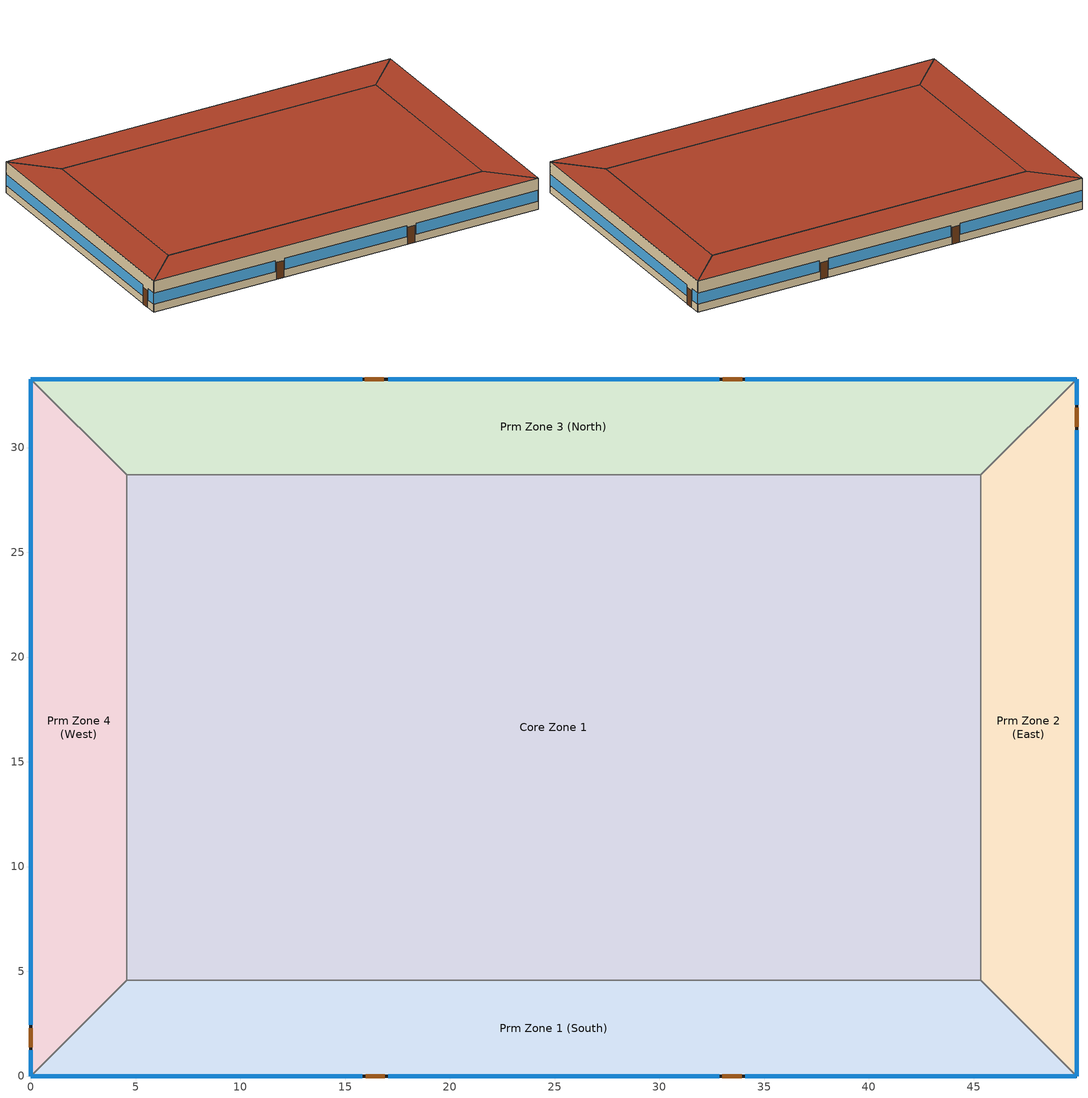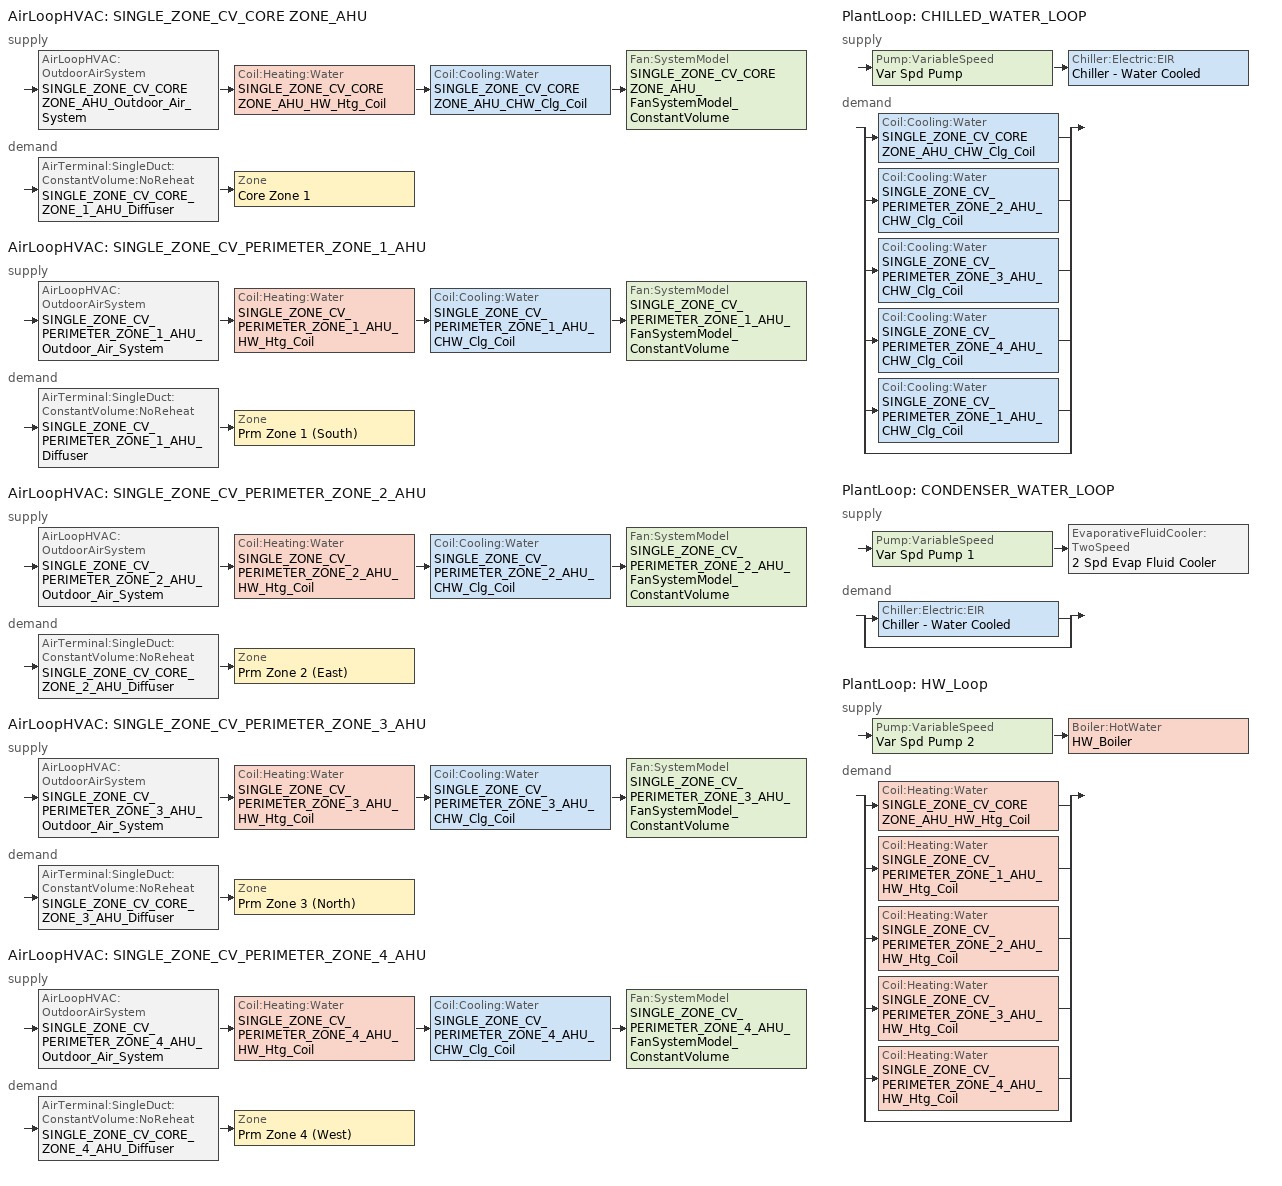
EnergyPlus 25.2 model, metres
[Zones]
Core Zone 1
 floor ground (Slab-on-grade Type 1): 45.34,28.7 45.34,4.57 4.57,4.57 4.57,28.7 z0
 wall to Prm Zone 2 (East) (Interior Wall): 45.34,4.57 45.34,28.7 z0:3.96
 wall to Prm Zone 3 (North) (Interior Wall): 45.34,28.7 4.57,28.7 z0:3.96
 wall to Prm Zone 1 (South) (Interior Wall): 4.57,4.57 45.34,4.57 z0:3.96
 wall to Prm Zone 4 (West) (Interior Wall): 4.57,28.7 4.57,4.57 z0:3.96
 roof outside (Roof Type 1): 45.34,4.57 45.34,28.7 4.57,28.7 4.57,4.57 z3.96
Prm Zone 2 (East)
 floor ground (Slab-on-grade Type 1): 49.91,33.27 49.91,0 45.34,4.57 45.34,28.7 z0
 wall outside (Exterior Wall Type 2): 49.91,0 49.91,33.27 z0:3.96
 wall to Prm Zone 1 (South) (Interior Wall): 45.34,4.57 49.91,0 z0:3.96
 wall to Prm Zone 3 (North) (Interior Wall): 49.91,33.27 45.34,28.7 z0:3.96
 window (Vertical Fenestration Type 1): 49.91,0 49.91,30.84 / 49.91,32.05 49.91,33.27 z1:2.4
 door (Swinging Door): 49.91,30.99 49.91,31.9 z0:2.13
 roof outside (Roof Type 1): 49.91,0 49.91,33.27 45.34,28.7 45.34,4.57 z3.96
Prm Zone 3 (North)
 floor ground (Slab-on-grade Type 2): 49.91,33.27 45.34,28.7 4.57,28.7 0,33.27 z0
 wall outside (Exterior Wall Type 3): 49.91,33.27 0,33.27 z0:3.96
 wall to Prm Zone 4 (West) (Interior Wall): 0,33.27 4.57,28.7 z0:3.96
 window (Vertical Fenestration Type 1): 49.91,33.27 34.09,33.27 / 32.87,33.27 17.04,33.27 / 15.82,33.27 0,33.27 z1:2.4
 door (Swinging Door): 33.94,33.27 33.03,33.27 / 16.84,33.27 15.93,33.27 z0:2.13
 roof outside (Roof Type 2): 45.34,28.7 49.91,33.27 0,33.27 4.57,28.7 z3.96
Prm Zone 1 (South)
 floor ground (Slab-on-grade Type 1): 45.34,4.57 49.91,0 0,0 4.57,4.57 z0
 wall outside (Exterior Wall Type 1): 0,0 49.91,0 z0:3.96
 wall to Prm Zone 4 (West) (Interior Wall): 4.57,4.57 0,0 z0:3.96
 window (Vertical Fenestration Type 1): 34.09,0 49.91,0 / 0,0 15.82,0 / 17.04,0 32.87,0 z1:2.4
 door (Swinging Door): 33.01,0 33.93,0 / 15.98,0 16.9,0 z0:2.13
 roof outside (Roof Type 1): 49.91,0 45.34,4.57 4.57,4.57 0,0 z3.96
Prm Zone 4 (West)
 floor ground (Slab-on-grade Type 2): 0,33.27 4.57,28.7 4.57,4.57 0,0 z0
 wall outside (Exterior Wall Type 3): 0,33.27 0,0 z0:3.96
 window (Vertical Fenestration Type 1): 0,33.27 0,2.44 / 0,1.22 0,0 z1:2.4
 door (Swinging Door): 0,2.28 0,1.37 z0:2.13
 roof outside (Roof Type 3): 0,0 4.57,4.57 4.57,28.7 0,33.27 z3.96
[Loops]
AirLoopHVAC 'SINGLE_ZONE_CV_CORE ZONE_AHU'
 supply: AirLoopHVAC:OutdoorAirSystem 'SINGLE_ZONE_CV_CORE ZONE_AHU_Outdoor_Air_System' > Coil:Heating:Water 'SINGLE_ZONE_CV_CORE ZONE_AHU_HW_Htg_Coil' > Coil:Cooling:Water 'SINGLE_ZONE_CV_CORE ZONE_AHU_CHW_Clg_Coil' > Fan:SystemModel 'SINGLE_ZONE_CV_CORE ZONE_AHU_FanSystemModel_ConstantVolume'
 demand: AirTerminal:SingleDuct:ConstantVolume:NoReheat 'SINGLE_ZONE_CV_CORE_ZONE_1_AHU_Diffuser' > Zone 'Core Zone 1'
AirLoopHVAC 'SINGLE_ZONE_CV_PERIMETER_ZONE_1_AHU'
 supply: AirLoopHVAC:OutdoorAirSystem 'SINGLE_ZONE_CV_PERIMETER_ZONE_1_AHU_Outdoor_Air_System' > Coil:Heating:Water 'SINGLE_ZONE_CV_PERIMETER_ZONE_1_AHU_HW_Htg_Coil' > Coil:Cooling:Water 'SINGLE_ZONE_CV_PERIMETER_ZONE_1_AHU_CHW_Clg_Coil' > Fan:SystemModel 'SINGLE_ZONE_CV_PERIMETER_ZONE_1_AHU_FanSystemModel_ConstantVolume'
 demand: AirTerminal:SingleDuct:ConstantVolume:NoReheat 'SINGLE_ZONE_CV_PERIMETER_ZONE_1_AHU_Diffuser' > Zone 'Prm Zone 1 (South)'
AirLoopHVAC 'SINGLE_ZONE_CV_PERIMETER_ZONE_2_AHU'
 supply: AirLoopHVAC:OutdoorAirSystem 'SINGLE_ZONE_CV_PERIMETER_ZONE_2_AHU_Outdoor_Air_System' > Coil:Heating:Water 'SINGLE_ZONE_CV_PERIMETER_ZONE_2_AHU_HW_Htg_Coil' > Coil:Cooling:Water 'SINGLE_ZONE_CV_PERIMETER_ZONE_2_AHU_CHW_Clg_Coil' > Fan:SystemModel 'SINGLE_ZONE_CV_PERIMETER_ZONE_2_AHU_FanSystemModel_ConstantVolume'
 demand: AirTerminal:SingleDuct:ConstantVolume:NoReheat 'SINGLE_ZONE_CV_CORE_ZONE_2_AHU_Diffuser' > Zone 'Prm Zone 2 (East)'
AirLoopHVAC 'SINGLE_ZONE_CV_PERIMETER_ZONE_3_AHU'
 supply: AirLoopHVAC:OutdoorAirSystem 'SINGLE_ZONE_CV_PERIMETER_ZONE_3_AHU_Outdoor_Air_System' > Coil:Heating:Water 'SINGLE_ZONE_CV_PERIMETER_ZONE_3_AHU_HW_Htg_Coil' > Coil:Cooling:Water 'SINGLE_ZONE_CV_PERIMETER_ZONE_3_AHU_CHW_Clg_Coil' > Fan:SystemModel 'SINGLE_ZONE_CV_PERIMETER_ZONE_3_AHU_FanSystemModel_ConstantVolume'
 demand: AirTerminal:SingleDuct:ConstantVolume:NoReheat 'SINGLE_ZONE_CV_CORE_ZONE_3_AHU_Diffuser' > Zone 'Prm Zone 3 (North)'
AirLoopHVAC 'SINGLE_ZONE_CV_PERIMETER_ZONE_4_AHU'
 supply: AirLoopHVAC:OutdoorAirSystem 'SINGLE_ZONE_CV_PERIMETER_ZONE_4_AHU_Outdoor_Air_System' > Coil:Heating:Water 'SINGLE_ZONE_CV_PERIMETER_ZONE_4_AHU_HW_Htg_Coil' > Coil:Cooling:Water 'SINGLE_ZONE_CV_PERIMETER_ZONE_4_AHU_CHW_Clg_Coil' > Fan:SystemModel 'SINGLE_ZONE_CV_PERIMETER_ZONE_4_AHU_FanSystemModel_ConstantVolume'
 demand: AirTerminal:SingleDuct:ConstantVolume:NoReheat 'SINGLE_ZONE_CV_CORE_ZONE_4_AHU_Diffuser' > Zone 'Prm Zone 4 (West)'
PlantLoop 'CHILLED_WATER_LOOP'
 supply: Pump:VariableSpeed 'Var Spd Pump' > Chiller:Electric:EIR 'Chiller - Water Cooled'
 demand: split
  | Coil:Cooling:Water 'SINGLE_ZONE_CV_CORE ZONE_AHU_CHW_Clg_Coil'
  | Coil:Cooling:Water 'SINGLE_ZONE_CV_PERIMETER_ZONE_2_AHU_CHW_Clg_Coil'
  | Coil:Cooling:Water 'SINGLE_ZONE_CV_PERIMETER_ZONE_3_AHU_CHW_Clg_Coil'
  | Coil:Cooling:Water 'SINGLE_ZONE_CV_PERIMETER_ZONE_4_AHU_CHW_Clg_Coil'
  | Coil:Cooling:Water 'SINGLE_ZONE_CV_PERIMETER_ZONE_1_AHU_CHW_Clg_Coil'
  | bypass
PlantLoop 'CONDENSER_WATER_LOOP'
 supply: Pump:VariableSpeed 'Var Spd Pump 1' > EvaporativeFluidCooler:TwoSpeed '2 Spd Evap Fluid Cooler'
 demand: split
  | Chiller:Electric:EIR 'Chiller - Water Cooled'
  | bypass
PlantLoop 'HW_Loop'
 supply: Pump:VariableSpeed 'Var Spd Pump 2' > Boiler:HotWater 'HW_Boiler'
 demand: split
  | Coil:Heating:Water 'SINGLE_ZONE_CV_CORE ZONE_AHU_HW_Htg_Coil'
  | Coil:Heating:Water 'SINGLE_ZONE_CV_PERIMETER_ZONE_1_AHU_HW_Htg_Coil'
  | Coil:Heating:Water 'SINGLE_ZONE_CV_PERIMETER_ZONE_2_AHU_HW_Htg_Coil'
  | Coil:Heating:Water 'SINGLE_ZONE_CV_PERIMETER_ZONE_3_AHU_HW_Htg_Coil'
  | Coil:Heating:Water 'SINGLE_ZONE_CV_PERIMETER_ZONE_4_AHU_HW_Htg_Coil'
  | bypass
[Building]
Model for 229 Test Cases: Loads convergence tolerance value=0.04; Maximum number of warmup days=25; Minimum number of warmup days=6; North axis=0; Solar distribution=FullInteriorAndExterior; Temperature convergence tolerance value=0.2; Terrain=City
[Site:GroundTemperature:BuildingSurface]
21, 21, 21, 21, 21, 21, 21, 21, 21, 21, 21, 21
[Site:Location]
Denver Intl Ap: Elevation=1650; Latitude=39.83; Longitude=-104.65; Time zone=-7
[SizingPeriod:DesignDay] Barometric pressure=83009; Begin environment reset mode=FullResetAtBeginEnvironment; Day of month=21; Daylight saving time indicator=No; Dry bulb temperature range modifier type=DefaultMultipliers; Rain indicator=No; Snow indicator=No
Name | Daily dry bulb temperature range | Day type | Humidity condition type | Maximum dry bulb temperature | Month | Solar model indicator | Wetbulb or dewpoint at maximum dry bulb | Wind direction | Wind speed | Enthalpy at maximum dry bulb | Sky clearness
Denver.Intl.AP Ann Clg 1% Condns DB=>MWB | 17.3 | SummerDesignDay | WetBulb | 33.5 | 7 | ASHRAETau2017 | 15.4 | 20 | 4.2
Denver.Intl.AP Ann Clg 1% Condns DP=>MDB | 15.3 | SummerDesignDay | DewPoint | 19.9 | 7 | ASHRAETau2017 | 15 | 20 | 4.2
Denver.Intl.AP Ann Clg 1% Condns Enth=>MDB | 15.3 | SummerDesignDay | Enthalpy | 26.8 | 7 | ASHRAETau2017 |  | 20 | 4.2 | 55800
Denver.Intl.AP Ann Clg 1% Condns WB=>MDB | 14.8 | SummerDesignDay | WetBulb | 27 | 7 | ASHRAETau2017 | 17.6 | 20 | 4.2
Denver.Intl.AP Ann Htg 99% Condns DB | 0 | WinterDesignDay | WetBulb | -14.6 | 12 | ASHRAEClearSky | -14.6 | 230 | 3.4 |  | 0
Denver.Intl.AP Ann Htg Wind 99% Condns WS=>MCDB | 0 | WinterDesignDay | WetBulb | 2.7 | 12 | ASHRAEClearSky | 2.7 | 230 | 11.8 |  | 0
Denver.Intl.AP Ann Hum_n 99% Condns DP=>MCDB | 0 | WinterDesignDay | DewPoint | -6.5 | 12 | ASHRAEClearSky | -19.6 | 230 | 3.4 |  | 0
[Construction]
Exterior Wall Type 1: Exterior Wall Type 1 Stucco, Exterior Wall Type 1 Gypsum Board, Exterior Wall Type 1 Insulation, Exterior Wall Type 1 Gypsum Board
Exterior Wall Type 2: Exterior Wall Type 2 Stucco, Exterior Wall Type 2 Gypsum Board, Exterior Wall Type 2 Insulation, Exterior Wall Type 2 Gypsum Board
Exterior Wall Type 3: Exterior Wall Type 3 Total surface-to-surface thermal resistance
Interior Furnishings: Wood 6in
Interior Wall: Interior Wall surface-to-surface thermal resistance
Roof Type 1: Roof Type 1 Metal Deck, Roof Type 1 Continuous Insulation, Roof Type 1 Built-up roofing
Roof Type 2: Roof Type 2 Metal Deck, Roof Type 2 Continuous Insulation, Roof Type 2 Built-up roofing
Roof Type 3: Roof Type 3 Total surface-to-surface thermal resistance
Slab-on-grade Type 1: Slab-on-grade Type 1 Concrete
Slab-on-grade Type 2: Slab-on-grade Type 2 Concrete, Insulation for Slab on grade Type 2
Swinging Door: Opaque Door Panel
Vertical Fenestration Type 1: Vertical Fenestration Type 1 simple material
[Material] Solar absorptance=0.7; Thermal absorptance=0.9
Name | Conductivity | Density | Roughness | Specific heat | Thickness | Visible absorptance
Exterior Wall Type 1 Gypsum Board | 0.16 | 800 | MediumSmooth | 1090 | 0.0159 | 0.7
Exterior Wall Type 1 Insulation | 0.037 | 9.6 | Smooth | 838 | 0.062 | 0.7
Exterior Wall Type 1 Stucco; Exterior Wall Type 2 Stucco | 0.72 | 1856 | Smooth | 840 | 0.0254 | 0.7
Exterior Wall Type 2 Gypsum Board | 0.16 | 800 | MediumSmooth | 1090 | 0.099 | 0.7
Exterior Wall Type 2 Insulation | 0.037 | 9.6 | Smooth | 838 | 0.179 | 0.7
Insulation for Slab on grade Type 2 | 0.04 | 91.31 | Smooth | 838 | 0.1143 | 0.7
Roof Type 1 Built-up roofing | 0.16 | 1120 | VeryRough | 1460 | 0.0095 | 0.7
Roof Type 1 Continuous Insulation | 0.02 | 32 | Smooth | 922 | 0.0527 | 0.7
Roof Type 1 Metal Deck; Roof Type 2 Metal Deck | 45.28 | 7824 | Smooth | 500 | 0.0008 | 0.2
Roof Type 2 Continuous Insulation | 0.02 | 32 | Smooth | 922 | 0.106 | 0.7
Slab-on-grade Type 1 Concrete; Slab-on-grade Type 2 Concrete | 2.31 | 2322 | MediumSmooth | 832 | 0.1016 | 0.8
Wood 6in | 0.12 | 540 | MediumSmooth | 1210 | 0.15 | 0.7
[Material:NoMass] Solar absorptance=0.7; Thermal absorptance=0.9; Visible absorptance=0.7
Name | Roughness | Thermal resistance
Exterior Wall Type 3 Total surface-to-surface thermal resistance | Smooth | 1.95
Interior Wall surface-to-surface thermal resistance | Smooth | 0.35
Opaque Door Panel | MediumRough | 0.475964
Roof Type 2 Built-up roofing | Smooth | 0.059
Roof Type 3 Total surface-to-surface thermal resistance | Smooth | 2.66
[WindowMaterial:SimpleGlazingSystem]
Vertical Fenestration Type 1 simple material: Solar heat gain coefficient=0.387; U factor=3.29; Visible transmittance=0.417
[AirLoopHVAC] Design return air flow fraction of supply air flow=1; Design supply air flow rate=0.943895
SINGLE_ZONE_CV_CORE ZONE_AHU; SINGLE_ZONE_CV_PERIMETER_ZONE_1_AHU; SINGLE_ZONE_CV_PERIMETER_ZONE_2_AHU; SINGLE_ZONE_CV_PERIMETER_ZONE_3_AHU; SINGLE_ZONE_CV_PERIMETER_ZONE_4_AHU
[AirTerminal:SingleDuct:ConstantVolume:NoReheat] Availability schedule=Always On Discrete hvac_library; Maximum air flow rate=Autosize
SINGLE_ZONE_CV_CORE_ZONE_1_AHU_Diffuser; SINGLE_ZONE_CV_CORE_ZONE_2_AHU_Diffuser; SINGLE_ZONE_CV_CORE_ZONE_3_AHU_Diffuser; SINGLE_ZONE_CV_CORE_ZONE_4_AHU_Diffuser; SINGLE_ZONE_CV_PERIMETER_ZONE_1_AHU_Diffuser
[AvailabilityManager:Scheduled]
Name | Schedule
SINGLE_ZONE_CV_CORE ZONE_AHU Availability Manager | Perimeter_bot_ZN_2 OA Schedule
SINGLE_ZONE_CV_PERIMETER_ZONE_1_AHU Availability Manager | Perimeter_bot_ZN_2 OA Schedule 9
SINGLE_ZONE_CV_PERIMETER_ZONE_2_AHU Availability Manager | Perimeter_bot_ZN_2 OA Schedule 10
SINGLE_ZONE_CV_PERIMETER_ZONE_3_AHU Availability Manager | Perimeter_bot_ZN_2 OA Schedule 11
SINGLE_ZONE_CV_PERIMETER_ZONE_4_AHU Availability Manager | Perimeter_bot_ZN_2 OA Schedule 12
[Boiler:HotWater]
HW_Boiler: Boiler flow mode=NotModulated; Design water flow rate=Autosize; Efficiency curve temperature evaluation variable=LeavingBoiler; End use subcategory=General; Fuel type=NaturalGas; Maximum part load ratio=1; Minimum part load ratio=0; Nominal capacity=87921.3; Nominal thermal efficiency=0.84; Normalized boiler efficiency curve=Boiler Efficiency; Off cycle parasitic fuel load=0; On cycle parasitic electric load=0; Optimum part load ratio=1; Sizing factor=1; Water outlet upper temperature limit=99
[Chiller:Electric:EIR]
Chiller - Water Cooled: Basin heater capacity=0; Basin heater setpoint temperature=10; Chiller flow mode=NotModulated; Condenser fan power ratio=0; Condenser flow control=ConstantFlow; Condenser heat recovery relative capacity fraction=1; Condenser minimum flow fraction=0.2; Condenser type=WaterCooled; Cooling capacity function of temperature curve=Water Cooled Chiller CCFofT; Electric input to cooling output ratio function of part load ratio curve=Water Cooled Chiller EItoCoolingOutputRatioFofPLR; Electric input to cooling output ratio function of temperature curve=Water Cooled Chiller EItoCoolingOutputRatioFofT; End use subcategory=General; Fraction of compressor electric consumption rejected by condenser=1; Leaving chilled water lower temperature limit=2; Maximum part load ratio=1; Minimum part load ratio=0.1; Minimum unloading ratio=0.2; Optimum part load ratio=1; Reference capacity=87921.3; Reference chilled water flow rate=Autosize; Reference condenser fluid flow rate=Autosize; Reference cop=4.1; Reference entering condenser fluid temperature=29.4; Reference leaving chilled water temperature=6.67; Sizing factor=1; Thermosiphon minimum temperature difference=0
[Coil:Cooling:Water] Availability schedule=Always On Discrete hvac_library; Design air flow rate=0.943895; Design inlet air humidity ratio=0.008616; Design inlet air temperature=28.1389; Design inlet water temperature=6.66667; Design outlet air humidity ratio=0.00779705; Design outlet air temperature=12.7778; Design water flow rate=0.000757082; Heat exchanger configuration=CrossFlow; Type of analysis=SimpleAnalysis
SINGLE_ZONE_CV_CORE ZONE_AHU_CHW_Clg_Coil; SINGLE_ZONE_CV_PERIMETER_ZONE_1_AHU_CHW_Clg_Coil; SINGLE_ZONE_CV_PERIMETER_ZONE_2_AHU_CHW_Clg_Coil; SINGLE_ZONE_CV_PERIMETER_ZONE_3_AHU_CHW_Clg_Coil; SINGLE_ZONE_CV_PERIMETER_ZONE_4_AHU_CHW_Clg_Coil
[Coil:Heating:Water] Availability schedule=Always On Discrete hvac_library; Maximum water flow rate=Autosize; Rated capacity=17584.3; Rated inlet air temperature=16.6; Rated inlet water temperature=82.2; Rated outlet air temperature=32.2; Rated outlet water temperature=71.1; Rated ratio for air and water convection=0.5; U factor times area value=Autosize
Name | Performance input method
SINGLE_ZONE_CV_CORE ZONE_AHU_HW_Htg_Coil; SINGLE_ZONE_CV_PERIMETER_ZONE_1_AHU_HW_Htg_Coil; SINGLE_ZONE_CV_PERIMETER_ZONE_2_AHU_HW_Htg_Coil | NominalCapacity
SINGLE_ZONE_CV_PERIMETER_ZONE_3_AHU_HW_Htg_Coil; SINGLE_ZONE_CV_PERIMETER_ZONE_4_AHU_HW_Htg_Coil | UFactorTimesAreaAndDesignWaterFlowRate
[Controller:MechanicalVentilation] Availability schedule=Always On Discrete; Demand controlled ventilation=No; System outdoor air method=ZoneSum
Name | Zone or zonelist name 1 | Design specification outdoor air object name 1 | Design specification zone air distribution object name 1
Controller Mechanical Ventilation 5 | Core Zone 1 | Core_Zone_Design_OA | Core Zone 1 Design Spec Zone Air Dist
Controller Mechanical Ventilation 6 | Prm Zone 1 (South) | Perimeter_Zone_1_Design_OA | Prm Zone 1 (South) Design Spec Zone Air Dist
Controller Mechanical Ventilation 7 | Prm Zone 2 (East) | Perimeter_Zone_2_Design_OA | Prm Zone 2 (East) Design Spec Zone Air Dist
Controller Mechanical Ventilation 8 | Prm Zone 3 (North) | Perimeter_Zone_3_Design_OA | Prm Zone 3 (North) Design Spec Zone Air Dist
Controller Mechanical Ventilation 9 | Prm Zone 4 (West) | Perimeter_Zone_4_Design_OA | Prm Zone 4 (West) Design Spec Zone Air Dist
[Controller:OutdoorAir] Control high indoor humidity based on outdoor humidity ratio=Yes; Economizer control action type=ModulateFlow; Economizer control type=FixedEnthalpy; Economizer maximum limit dry bulb temperature=28; Economizer maximum limit enthalpy=65128; Economizer minimum limit dry bulb temperature=-100; Economizer operation staging=InterlockedWithMechanicalCooling; Heat recovery bypass control type=BypassWhenWithinEconomizerLimits; High humidity control=No; High humidity outdoor air flow ratio=1; Lockout type=NoLockout; Maximum outdoor air flow rate=Autosize; Minimum limit type=FixedMinimum; Minimum outdoor air flow rate=Autosize
Name | Mechanical ventilation controller
SINGLE_ZONE_CV_CORE_ZONE_AHU_Controller_Outdoor_Air | Controller Mechanical Ventilation 5
SINGLE_ZONE_CV_PERIMETER_ZONE_1_AHU_Controller_Outdoor_Air 1 | Controller Mechanical Ventilation 6
SINGLE_ZONE_CV_PERIMETER_ZONE_2_AHU_Controller_Outdoor_Air | Controller Mechanical Ventilation 7
SINGLE_ZONE_CV_PERIMETER_ZONE_3_AHU_Controller_Outdoor_Air | Controller Mechanical Ventilation 8
SINGLE_ZONE_CV_PERIMETER_ZONE_4_AHU_Controller_Outdoor_Air | Controller Mechanical Ventilation 9
[Controller:WaterCoil] Actuator variable=Flow; Control variable=Temperature; Controller convergence tolerance=Autosize; Maximum actuated flow=Autosize; Minimum actuated flow=0
Name | Action
Controller Water Coil 1; Controller Water Coil 8; Controller Water Coil 10; Controller Water Coil 12; Controller Water Coil 14 | Reverse
Controller Water Coil 6; Controller Water Coil 7; Controller Water Coil 9; Controller Water Coil 11; Controller Water Coil 13 | Normal
[DesignSpecification:OutdoorAir] Outdoor air flow air changes per hour=0; Outdoor air flow per person=0; Outdoor air flow per zone=0.0943895; Outdoor air flow per zone floor area=0; Outdoor air method=Sum
Core_Zone_Design_OA; Perimeter_Zone_1_Design_OA; Perimeter_Zone_2_Design_OA; Perimeter_Zone_3_Design_OA; Perimeter_Zone_4_Design_OA
[DesignSpecification:OutdoorAir:SpaceList]
Name | Space design specification outdoor air object name 1 | Space name 1
Core Zone 1 DSOA Space List | Core_Zone_Design_OA | Core_Space_1
Prm Zone 1 (South) DSOA Space List | Perimeter_Zone_1_Design_OA | Perimeter_Space_1
Prm Zone 2 (East) DSOA Space List | Perimeter_Zone_2_Design_OA | Perimeter_Space_2
Prm Zone 3 (North) DSOA Space List | Perimeter_Zone_3_Design_OA | Perimeter_Space_3
Prm Zone 4 (West) DSOA Space List | Perimeter_Zone_4_Design_OA | Perimeter_Space_4
[DesignSpecification:ZoneAirDistribution] Minimum zone ventilation efficiency=0; Zone air distribution effectiveness in cooling mode=0.8; Zone air distribution effectiveness in heating mode=0.8
Core Zone 1 Design Spec Zone Air Dist; Prm Zone 1 (South) Design Spec Zone Air Dist; Prm Zone 2 (East) Design Spec Zone Air Dist; Prm Zone 3 (North) Design Spec Zone Air Dist; Prm Zone 4 (West) Design Spec Zone Air Dist
[ElectricEquipment] Design level calculation method=Watts/Area; End use subcategory=GeneralEquipment; Fraction latent=0; Fraction lost=0; Fraction radiant=0.2; Watts per floor area=8.07
Name | Schedule | Zone or zonelist or space or spacelist
Core_bottom Elec Equip | Core_Space_Elec_Equip_Sch | Core_Space_1
Perimeter_bot_ZN_1 Elec Equip | Perimeter_Space_1_Elec_Equip_Sch | Perimeter_Space_1
Perimeter_bot_ZN_2 Elec Equip | Perimeter_Space_2_Elec_Equip_Sch | Perimeter_Space_2
Perimeter_bot_ZN_3 Elec Equip | Perimeter_Space_3_Elec_Equip_Sch | Perimeter_Space_3
Perimeter_bot_ZN_4 Elec Equip | Perimeter_bot_ZN_4 Elec Equip Sch | Perimeter_Space_4
[EnergyManagementSystem:Sensor]
EFC_meter: Output variable or output meter=Electricity:Facility
[EvaporativeFluidCooler:TwoSpeed]
2 Spd Evap Fluid Cooler: Blowdown calculation mode=ConcentrationRatio; Blowdown concentration ratio=3; Design spray water flow rate=0.002208; Design water flow rate=Autosize; Drift loss percent=0.008; Evaporation loss mode=SaturatedExit; Heat rejection capacity and nominal capacity sizing ratio=1.25; High fan speed air flow rate=Autosize; High fan speed fan power=Autosize; High fan speed u factor times area value=Autosize; High speed sizing factor=1; Low fan speed air flow rate=Autocalculate; Low fan speed air flow rate sizing factor=0.5; Low fan speed fan power=Autocalculate; Low fan speed fan power sizing factor=0.5; Low fan speed u factor times area sizing factor=0.6; Low fan speed u factor times area value=Autocalculate; Low speed standard capacity sizing factor=0.5; Low speed standard design capacity=Autocalculate; Low speed user specified design capacity=Autocalculate; Low speed user specified design capacity sizing factor=0.5; Performance input method=UFactorTimesAreaAndDesignWaterFlowRate
[Fan:SystemModel] Availability schedule=Always On Discrete hvac_library; Design electric power consumption=600; Design maximum air flow rate=0.943895; Design power sizing method=TotalEfficiencyAndPressure; Design pressure rise=250; Electric power minimum flow rate fraction=0.2; Electric power per unit flow rate=840; Electric power per unit flow rate per unit pressure=1.66667; End use subcategory=General; Fan total efficiency=0.7; Motor efficiency=0.9; Motor in air stream fraction=1; Motor loss radiative fraction=0; Number of speeds=1; Speed control method=Discrete
SINGLE_ZONE_CV_CORE ZONE_AHU_FanSystemModel_ConstantVolume; SINGLE_ZONE_CV_PERIMETER_ZONE_1_AHU_FanSystemModel_ConstantVolume; SINGLE_ZONE_CV_PERIMETER_ZONE_2_AHU_FanSystemModel_ConstantVolume; SINGLE_ZONE_CV_PERIMETER_ZONE_3_AHU_FanSystemModel_ConstantVolume; SINGLE_ZONE_CV_PERIMETER_ZONE_4_AHU_FanSystemModel_ConstantVolume
[InternalMass] Construction=Interior Furnishings
Name | Zone or zonelist | Space or spacelist | Surface area
Core_bottom Internal Mass | Core Zone 1 | Core_Space_1 | 1967.31
Perimeter_bot_ZN_1 Internal Mass | Prm Zone 1 (South) | Perimeter_Space_1 | 414.719
Perimeter_bot_ZN_2 Internal Mass | Prm Zone 2 (East) | Perimeter_Space_2 | 262.544
Perimeter_bot_ZN_3 Internal Mass | Prm Zone 3 (North) | Perimeter_Space_3 | 414.719
Perimeter_bot_ZN_4 Internal Mass | Prm Zone 4 (West) | Perimeter_Space_4 | 262.544
[Lights] Design level calculation method=Watts/Area; End use subcategory=GeneralLights; Fraction radiant=0.7; Fraction replaceable=1; Fraction visible=0.2; Return air fraction=0; Watts per floor area=11.033
Name | Schedule | Zone or zonelist or space or spacelist
Core_bottom Lighting | Core_Space_Lighting_Sch | Core_Space_1
Perimeter_bot_ZN_1 Lighting | Perimeter_Space_1_Lighting_Sch | Perimeter_Space_1
Perimeter_bot_ZN_2 Lighting | Perimeter_Space_2_Lighting_Sch | Perimeter_Space_2
Perimeter_bot_ZN_3 Lighting | Perimeter_Space_3_Lighting_Sch | Perimeter_Space_3
Perimeter_bot_ZN_4 Lighting | Perimeter_Space_4_Lighting_Sch | Perimeter_Space_4
[People] Activity level schedule=People heating rate; Fraction radiant=0.3; Number of people calculation method=People/Area; People per floor area=0.0538196; Sensible heat fraction=0.55
Name | Number of people schedule | Zone or zonelist or space or spacelist
Core_bottom People | Core_Space Occupant Sch | Core_Space_1
Perimeter_bot_ZN_1 People | Perimeter_Space_1_Occupant_Sch | Perimeter_Space_1
Perimeter_bot_ZN_2 People | Perimeter_Space_2_Occupant_Sch | Perimeter_Space_2
Perimeter_bot_ZN_3 People | Perimeter_Space_3_Occupant_Sch | Perimeter_Space_3
Perimeter_bot_ZN_4 People | Perimeter_Space_4_Occupant_Sch | Perimeter_Space_4
[PlantEquipmentList]
CHILLED_WATER_LOOP Cooling Equipment List: Chiller - Water Cooled, Chiller:Electric:EIR
CONDENSER_WATER_LOOP Cooling Equipment List: 2 Spd Evap Fluid Cooler, EvaporativeFluidCooler:TwoSpeed
HW_Loop Heating Equipment List: HW_Boiler, Boiler:HotWater
[PlantEquipmentOperation:CoolingLoad] Load range 1 lower limit=0; Load range 1 upper limit=1000000000
Name | Range 1 equipment list
CHILLED_WATER_LOOP Cooling Operation Scheme | CHILLED_WATER_LOOP Cooling Equipment List
CONDENSER_WATER_LOOP Cooling Operation Scheme | CONDENSER_WATER_LOOP Cooling Equipment List
[PlantEquipmentOperation:HeatingLoad]
HW_Loop Heating Operation Scheme: Load range 1 lower limit=0; Load range 1 upper limit=1000000000; Range 1 equipment list=HW_Loop Heating Equipment List
[PlantEquipmentOperationSchemes] Control scheme 1 schedule=Always On Discrete
Name | Control scheme 1
CHILLED_WATER_LOOP Operation Schemes | CHILLED_WATER_LOOP Cooling Operation Scheme
CONDENSER_WATER_LOOP Operation Schemes | CONDENSER_WATER_LOOP Cooling Operation Scheme
HW_Loop Operation Schemes | HW_Loop Heating Operation Scheme
[PlantLoop] Common pipe simulation=None; Fluid type=Water; Load distribution scheme=Optimal; Maximum loop flow rate=Autosize; Maximum loop temperature=100; Minimum loop flow rate=0; Minimum loop temperature=0; Plant loop demand calculation scheme=SingleSetpoint; Plant loop volume=Autocalculate
Name | Plant equipment operation scheme
CHILLED_WATER_LOOP | CHILLED_WATER_LOOP Operation Schemes
CONDENSER_WATER_LOOP | CONDENSER_WATER_LOOP Operation Schemes
HW_Loop | HW_Loop Operation Schemes
[Pump:VariableSpeed] Design minimum flow rate=0; Design minimum flow rate fraction=0; Design power sizing method=PowerPerFlow; Design pump head=179352; Design shaft power per unit flow rate per unit head=1.28205; End use subcategory=General; Fraction of motor inefficiencies to fluid stream=0; Motor efficiency=0.9; Pump control type=Continuous; Skin loss radiative fraction=0.5; Coefficient 1 of the part load performance curve=0; Coefficient 2 of the part load performance curve=1; Coefficient 3 of the part load performance curve=0; Coefficient 4 of the part load performance curve=0
Name | Design electric power per unit flow rate | Design maximum flow rate | Design power consumption
Var Spd Pump | 348707 | 0.00378541 | 1320
Var Spd Pump 1 | 301156 | 0.00473176 | 1425
Var Spd Pump 2 | 301156 | 0.0012618 | 380
[SetpointManager:MixedAir] Control variable=Temperature
Node 26 OS Default SPM; Node 46 OS Default SPM; Node 68 OS Default SPM; Node 72 OS Default SPM; Node 107 OS Default SPM
[SetpointManager:OutdoorAirReset] Control variable=Temperature
Name | Outdoor high temperature | Outdoor low temperature | Setpoint at outdoor high temperature | Setpoint at outdoor low temperature
OA Temp Reset | 26.6667 | 15.5556 | 6.66667 | 12.2222
OA Temp Reset 1 | 10 | 82.2222 | 65.5556 | -6.66667
[SetpointManager:Scheduled] Control variable=Temperature
Name | Schedule
SINGLE_ZONE_CV_CORE ZONE_AHU_Scheduled_CHW_LWT; SINGLE_ZONE_CV_PERIMETER_ZONE_1_AHU_Scheduled_CHW_LWT; SINGLE_ZONE_CV_PERIMETER_ZONE_2_AHU_Scheduled_CHW_LWT; SINGLE_ZONE_CV_PERIMETER_ZONE_3_AHU_Scheduled_CHW_LWT; SINGLE_ZONE_CV_PERIMETER_ZONE_4_AHU_Scheduled_CHW_LWT | 55F_Chilled_Water_Coil_LAT
SINGLE_ZONE_CV_CORE ZONE_AHU_Scheduled_HW_LWT; SINGLE_ZONE_CV_CORE_ZONE_1_AHU_Scheduled_Deck_Temp; SINGLE_ZONE_CV_PERIMETER_ZONE_1_AHU_Scheduled_Deck_Temp; SINGLE_ZONE_CV_PERIMETER_ZONE_1_AHU_Scheduled_HW_LWT; SINGLE_ZONE_CV_PERIMETER_ZONE_2_AHU_Scheduled_Deck_Temp; SINGLE_ZONE_CV_PERIMETER_ZONE_2_AHU_Scheduled_HW_LWT; SINGLE_ZONE_CV_PERIMETER_ZONE_3_AHU_Scheduled_Deck_Temp; SINGLE_ZONE_CV_PERIMETER_ZONE_3_AHU_Scheduled_HW_LWT; SINGLE_ZONE_CV_PERIMETER_ZONE_4_AHU_Scheduled_Deck_Temp; SINGLE_ZONE_CV_PERIMETER_ZONE_4_AHU_Scheduled_HW_LWT | 90F_Design_Heating_Supply_Air_Temp
Scheduled CHW Temp | 70F_Design_Condenser_Loop_LWT
[Sizing:Plant] Coincident sizing factor mode=None; Zone timesteps in averaging window=1
Name | Design loop exit temperature | Loop design temperature difference | Loop type | Sizing option
CHILLED_WATER_LOOP | 6.66667 | 6.66667 | Cooling | Coincident
CONDENSER_WATER_LOOP | 35 | 47.2222 | Condenser | NonCoincident
HW_Loop | 82.2222 | 27.7778 | Heating | NonCoincident
[Sizing:System] 100 outdoor air in cooling=No; 100 outdoor air in heating=No; Central cooling capacity control method=OnOff; Central cooling design supply air humidity ratio=0.0085; Central cooling design supply air temperature=12.8; Central heating design supply air humidity ratio=0.008; Central heating design supply air temperature=40; Central heating maximum system air flow ratio=1; Cooling design capacity=Autosize; Cooling design capacity method=CoolingDesignCapacity; Cooling design capacity per floor area=234.7; Cooling fraction of autosized cooling supply air flow rate=1; Cooling supply air flow rate=0; Cooling supply air flow rate method=DesignDay; Cooling supply air flow rate per floor area=0.00996765; Cooling supply air flow rate per unit cooling capacity=3.94755e-05; Design outdoor air flow rate=Autosize; Fraction of autosized cooling design capacity=1; Fraction of autosized heating design capacity=1; Heating design capacity=Autosize; Heating design capacity method=HeatingDesignCapacity; Heating design capacity per floor area=157; Heating fraction of autosized cooling supply air flow rate=1; Heating fraction of autosized heating supply air flow rate=1; Heating supply air flow rate=0; Heating supply air flow rate method=DesignDay; Heating supply air flow rate per floor area=0.00996765; Heating supply air flow rate per unit heating capacity=3.15882e-05; Occupant diversity=Autosize; Precool design humidity ratio=0.008; Precool design temperature=12.8; Preheat design humidity ratio=0.008; Preheat design temperature=7; System outdoor air method=ZoneSum; Type of load to size on=Sensible; Type of zone sum to use=NonCoincident; Zone maximum outdoor air fraction=1
SINGLE_ZONE_CV_CORE ZONE_AHU; SINGLE_ZONE_CV_PERIMETER_ZONE_1_AHU; SINGLE_ZONE_CV_PERIMETER_ZONE_2_AHU; SINGLE_ZONE_CV_PERIMETER_ZONE_3_AHU; SINGLE_ZONE_CV_PERIMETER_ZONE_4_AHU
[Sizing:Zone] Account for dedicated outdoor air system=No; Cooling design air flow method=DesignDay; Cooling design air flow rate=0; Cooling minimum air flow=0; Cooling minimum air flow fraction=0; Cooling minimum air flow per zone floor area=0.000762; Heating design air flow method=DesignDayWithLimit; Heating design air flow rate=0; Heating maximum air flow=0; Heating maximum air flow fraction=0.5; Heating maximum air flow per zone floor area=0; Type of space sum to use=Coincident; Zone cooling design supply air humidity ratio=0.0085; Zone cooling design supply air humidity ratio difference=0.005; Zone cooling design supply air temperature=12.7778; Zone cooling design supply air temperature input method=SupplyAirTemperature; Zone heating design supply air humidity ratio=0.008; Zone heating design supply air temperature=32.2222; Zone heating design supply air temperature difference=11.11; Zone heating design supply air temperature input method=SupplyAirTemperature; Zone humidification design supply air humidity ratio difference=0.005; Zone latent cooling design supply air humidity ratio input method=HumidityRatioDifference; Zone latent heating design supply air humidity ratio input method=HumidityRatioDifference; Zone load sizing method=Sensible Load Only No Latent Load
Name | Design specification outdoor air object | Design specification zone air distribution object | Zone cooling design supply air temperature difference
Core Zone 1 | Core Zone 1 DSOA Space List | Core Zone 1 Design Spec Zone Air Dist | 8.33333
Prm Zone 1 (South) | Prm Zone 1 (South) DSOA Space List | Prm Zone 1 (South) Design Spec Zone Air Dist | 11.1111
Prm Zone 2 (East) | Prm Zone 2 (East) DSOA Space List | Prm Zone 2 (East) Design Spec Zone Air Dist | 11.1111
Prm Zone 3 (North) | Prm Zone 3 (North) DSOA Space List | Prm Zone 3 (North) Design Spec Zone Air Dist | 11.1111
Prm Zone 4 (West) | Prm Zone 4 (West) DSOA Space List | Prm Zone 4 (West) Design Spec Zone Air Dist | 11.1111
[Space]
Name | Zone
Core_Space_1 | Core Zone 1
Perimeter_Space_1 | Prm Zone 1 (South)
Perimeter_Space_2 | Prm Zone 2 (East)
Perimeter_Space_3 | Prm Zone 3 (North)
Perimeter_Space_4 | Prm Zone 4 (West)
[ThermostatSetpoint:SingleHeating] Setpoint temperature schedule=Heating Thermostat Setpoint
Core_bottom Setpoints; Perimeter_bot_ZN_1 Setpoints; Perimeter_bot_ZN_2 Setpoints; Perimeter_bot_ZN_3 Setpoints; Perimeter_bot_ZN_4 Setpoints
[Zone] Ceiling height=3.96; Multiplier=1; Part of total floor area=Yes
Core Zone 1; Prm Zone 1 (South); Prm Zone 2 (East); Prm Zone 3 (North); Prm Zone 4 (West)
[ZoneControl:Thermostat] Temperature difference between cutout and setpoint=0
Name | Zone or zonelist | Control 1 | Control type schedule
Core Zone 1 Thermostat | Core Zone 1 | Core_bottom Setpoints | Core Zone 1 Thermostat Schedule
Prm Zone 1 (South) Thermostat | Prm Zone 1 (South) | Perimeter_bot_ZN_1 Setpoints | Prm Zone 1 (South) Thermostat Schedule
Prm Zone 2 (East) Thermostat | Prm Zone 2 (East) | Perimeter_bot_ZN_2 Setpoints | Prm Zone 2 (East) Thermostat Schedule
Prm Zone 3 (North) Thermostat | Prm Zone 3 (North) | Perimeter_bot_ZN_3 Setpoints | Prm Zone 3 (North) Thermostat Schedule
Prm Zone 4 (West) Thermostat | Prm Zone 4 (West) | Perimeter_bot_ZN_4 Setpoints | Prm Zone 4 (West) Thermostat Schedule
[Zone equipment]
Core Zone 1: SINGLE_ZONE_CV_CORE_ZONE_1_AHU_Diffuser
Prm Zone 1 (South): SINGLE_ZONE_CV_PERIMETER_ZONE_1_AHU_Diffuser
Prm Zone 2 (East): SINGLE_ZONE_CV_CORE_ZONE_2_AHU_Diffuser
Prm Zone 3 (North): SINGLE_ZONE_CV_CORE_ZONE_3_AHU_Diffuser
Prm Zone 4 (West): SINGLE_ZONE_CV_CORE_ZONE_4_AHU_Diffuser
[ZoneInfiltration:DesignFlowRate] Constant term coefficient=0; Velocity term coefficient=0
Name | Air changes per hour | Design flow rate calculation method | Zone or zonelist or space or spacelist | Flow rate per exterior surface area | Flow rate per floor area | Schedule
Infiltration_Method_1_Core_Zone | 0 | AirChanges/Hour | Core_Space_1
Infiltration_Method_1_Zone_1 | 0.5 | AirChanges/Hour | Perimeter_Space_1
Infiltration_Method_2_Zone_2 |  | Flow/ExteriorWallArea | Perimeter_Space_2 | 0.000586232
Infiltration_Method_3_Zone_3 |  | Flow/Area | Perimeter_Space_3 |  | 0.000388417 | Constant Schedule
Infiltration_Method_3_Zone_4 |  | Flow/Area | Perimeter_Space_4 |  | 0.000409092 | Constant Schedule
[Curve:Biquadratic]
Name | Maximum value of x | Maximum value of y | Minimum value of x | Minimum value of y | Coefficient1 constant | Coefficient2 x | Coefficient3 x 2 | Coefficient4 y | Coefficient5 y 2 | Coefficient6 x y
Boiler Efficiency | 1 | 1 | 0 | 0 | 1 | 0 | 0 | 0 | 0 | 0
Water Cooled Chiller CCFofT | 10 | 35 | 5 | 24 | 0.258 | 0.0389 | -0.000217 | 0.0469 | -0.000943 | -0.000343
Water Cooled Chiller EItoCoolingOutputRatioFofT | 10 | 35 | 5 | 24 | 0.934 | -0.0582 | 0.0045 | 0.00243 | 0.000486 | -0.00122
[Curve:Quadratic]
Water Cooled Chiller EItoCoolingOutputRatioFofPLR: Maximum value of x=1; Minimum value of x=0; Coefficient1 constant=0.222903; Coefficient2 x=0.313387; Coefficient3 x 2=0.46371
[Schedule:Compact]
Core Zone 1 Thermostat Schedule; Prm Zone 1 (South) Thermostat Schedule; Prm Zone 2 (East) Thermostat Schedule; Prm Zone 3 (North) Thermostat Schedule; Prm Zone 4 (West) Thermostat Schedule: Through: 12/31, For: AllDays, Until: 24:00, 1
Core_Space Occupant Sch; Perimeter_Space_1_Occupant_Sch; Perimeter_Space_2_Occupant_Sch; Perimeter_Space_3_Occupant_Sch; Perimeter_Space_4_Occupant_Sch: Through: 12/31, For: Weekdays, Until: 06:00, 0, Until: 07:00, 0.1, Until: 08:00, 0.2, Until: 10:00, 0.95, Until: 11:00, 0.975703, Until: 12:00, 0.95, Until: 13:00, 0.513528, Until: 14:00, 0.95, Until: 15:00, 0.975703, Until: 17:00, 0.95, Until: 18:00, 0.3, Until: 22:00, 0.1, Until: 23:00, 0.05, Until: 24:00, 0.05, For: Saturday, Until: 06:00, 0, Until: 07:00, 0.1, Until: 08:00, 0.1, Until: 10:00, 0.3, Until: 11:00, 0.308117, Until: 12:00, 0.3, Until: 13:00, 0.102706, Until: 14:00, 0.1, Until: 15:00, 0.102706, Until: 17:00, 0.1, Until: 18:00, 0.05, Until: 19:00, 0.05, Until: 24:00, 0, For: SummerDesignDay, Until: 06:00, 1e-09, Until: 22:00, 1, Until: 24:00, 0.05, For: WinterDesignDay, Until: 24:00, 0, For:Sunday Holidays AllOtherDays, Until: 06:00, 0, Until: 18:00, 0.05, Until: 24:00, 0
Core_Space_Elec_Equip_Sch; Perimeter_Space_1_Elec_Equip_Sch; Perimeter_Space_2_Elec_Equip_Sch; Perimeter_Space_3_Elec_Equip_Sch; Perimeter_bot_ZN_4 Elec Equip Sch: Through: 12/31, For: Weekdays, Until: 06:00, 0.307674, Until: 08:00, 0.381235, Until: 12:00, 0.857778, Until: 13:00, 0.76247, Until: 17:00, 0.857778, Until: 18:00, 0.476543, Until: 24:00, 0.381235, For: SummerDesignDay, Until: 24:00, 1, For: Saturday, Until: 06:00, 0.230755, Until: 08:00, 0.381235, Until: 12:00, 0.476543, Until: 17:00, 0.33358, Until: 19:00, 0.285926, Until: 24:00, 0.230755, For: WinterDesignDay, Until: 24:00, 0, For: Sunday Holidays AllOtherDays, Until: 06:00, 0.230755, Until: 18:00, 0.285926, Until: 24:00, 0.230755
Core_Space_Lighting_Sch; Perimeter_Space_1_Lighting_Sch; Perimeter_Space_2_Lighting_Sch; Perimeter_Space_3_Lighting_Sch; Perimeter_Space_4_Lighting_Sch: Through: 12/31, For: Weekdays, Until: 5:00, 0.05, Until: 6:00, 0.1, Until: 7:00, 0.0862326, Until: 8:00, 0.258698, Until: 17:00, 0.776093, Until: 18:00, 0.431163, Until: 20:00, 0.258698, Until: 22:00, 0.172465, Until: 23:00, 0.0862326, Until: 24:00, 0.0431163, For: SummerDesignDay, Until: 24:00, 1, For: Saturday, Until: 6:00, 0.05, Until: 8:00, 0.0862326, Until: 12:00, 0.258698, Until: 17:00, 0.129349, Until: 19:00, 0.0431163, Until: 24:00, 0.05, For: WinterDesignDay, Until: 24:00, 0, For: Sunday Holidays AllOtherDays, Until: 6:00, 0.05, Until: 18:00, 0.0431163, Until: 24:00, 0.05
Perimeter_bot_ZN_2 OA Schedule; Perimeter_bot_ZN_2 OA Schedule 9; Perimeter_bot_ZN_2 OA Schedule 10; Perimeter_bot_ZN_2 OA Schedule 11; Perimeter_bot_ZN_2 OA Schedule 12: Through: 12/31, For: Weekdays SummerDesignDay, Until: 06:00, 0, Until: 22:00, 1, Until: 24:00, 0, For: Saturday WinterDesignDay, Until: 06:00, 0, Until: 18:00, 1, Until: 24:00, 0, For: AllOtherDays, Until: 24:00, 0
[Schedule:Constant]
Name | Hourly value
Always On Discrete; Always On Discrete hvac_library | 1
People heating rate | 120
[Schedule:Day:Interval]
Deck Temperature Default 6: 24:00, 32.2222, No
Deck Temperature Default 7: 24:00, 21.1111, No
Deck Temperature Default 10: 24:00, 12.7778, No
Deck Temperature Summer Design Day 6; Deck Temperature Summer Design Day 7; Deck Temperature Summer Design Day 10; Deck Temperature Winter Design Day 6; Deck Temperature Winter Design Day 7; Deck Temperature Winter Design Day 10: 24:00, 12.8, No
Saturdays 1: 05:00, 15.6, 17:00, 21, 24:00, 15.6, No
Schedule Day 6; Schedule Day 8; Schedule Day 9: 24:00, 1, No
Sundays 2: 24:00, 15.6, No
Weekday: 05:00, 15.6, 22:00, 21, 24:00, 15.6, No
[Schedule:Week:Daily]
55F_Chilled_Water_Coil_LAT Week Rule - Jan1-Dec31: Deck Temperature Default 10, Deck Temperature Default 10, Deck Temperature Default 10, Deck Temperature Default 10, Deck Temperature Default 10, Deck Temperature Default 10, Deck Temperature Default 10, Deck Temperature Default 10, Deck Temperature Summer Design Day 10, Deck Temperature Winter Design Day 10, Deck Temperature Default 10, Deck Temperature Default 10
70F_Design_Condenser_Loop_LWT Week Rule - Jan1-Dec31: Deck Temperature Default 7, Deck Temperature Default 7, Deck Temperature Default 7, Deck Temperature Default 7, Deck Temperature Default 7, Deck Temperature Default 7, Deck Temperature Default 7, Deck Temperature Default 7, Deck Temperature Summer Design Day 7, Deck Temperature Winter Design Day 7, Deck Temperature Default 7, Deck Temperature Default 7
90F_Design_Heating_Supply_Air_Temp Week Rule - Jan1-Dec31: Deck Temperature Default 6, Deck Temperature Default 6, Deck Temperature Default 6, Deck Temperature Default 6, Deck Temperature Default 6, Deck Temperature Default 6, Deck Temperature Default 6, Deck Temperature Default 6, Deck Temperature Summer Design Day 6, Deck Temperature Winter Design Day 6, Deck Temperature Default 6, Deck Temperature Default 6
Constant Schedule Week Rule - Jan1-Dec31: Schedule Day 6, Schedule Day 6, Schedule Day 6, Schedule Day 6, Schedule Day 6, Schedule Day 6, Schedule Day 6, Schedule Day 6, Schedule Day 8, Schedule Day 9, Schedule Day 6, Schedule Day 6
Heating Thermostat Setpoint Week Rule - Jan1-Jan2: Weekday, Weekday, Weekday, Weekday, Weekday, Weekday, Saturdays 1, Weekday, Weekday, Weekday, Weekday, Weekday
Heating Thermostat Setpoint Week Rule - Jan3-Dec31: Sundays 2, Weekday, Weekday, Weekday, Weekday, Weekday, Saturdays 1, Weekday, Weekday, Weekday, Weekday, Weekday
[Schedule:Year]
55F_Chilled_Water_Coil_LAT: 55F_Chilled_Water_Coil_LAT Week Rule - Jan1-Dec31, 1, 1, 12, 31
70F_Design_Condenser_Loop_LWT: 70F_Design_Condenser_Loop_LWT Week Rule - Jan1-Dec31, 1, 1, 12, 31
90F_Design_Heating_Supply_Air_Temp: 90F_Design_Heating_Supply_Air_Temp Week Rule - Jan1-Dec31, 1, 1, 12, 31
Constant Schedule: Constant Schedule Week Rule - Jan1-Dec31, 1, 1, 12, 31
Heating Thermostat Setpoint: Heating Thermostat Setpoint Week Rule - Jan1-Jan2, 1, 1, 1, 2, Heating Thermostat Setpoint Week Rule - Jan3-Dec31, 1, 3, 12, 31
